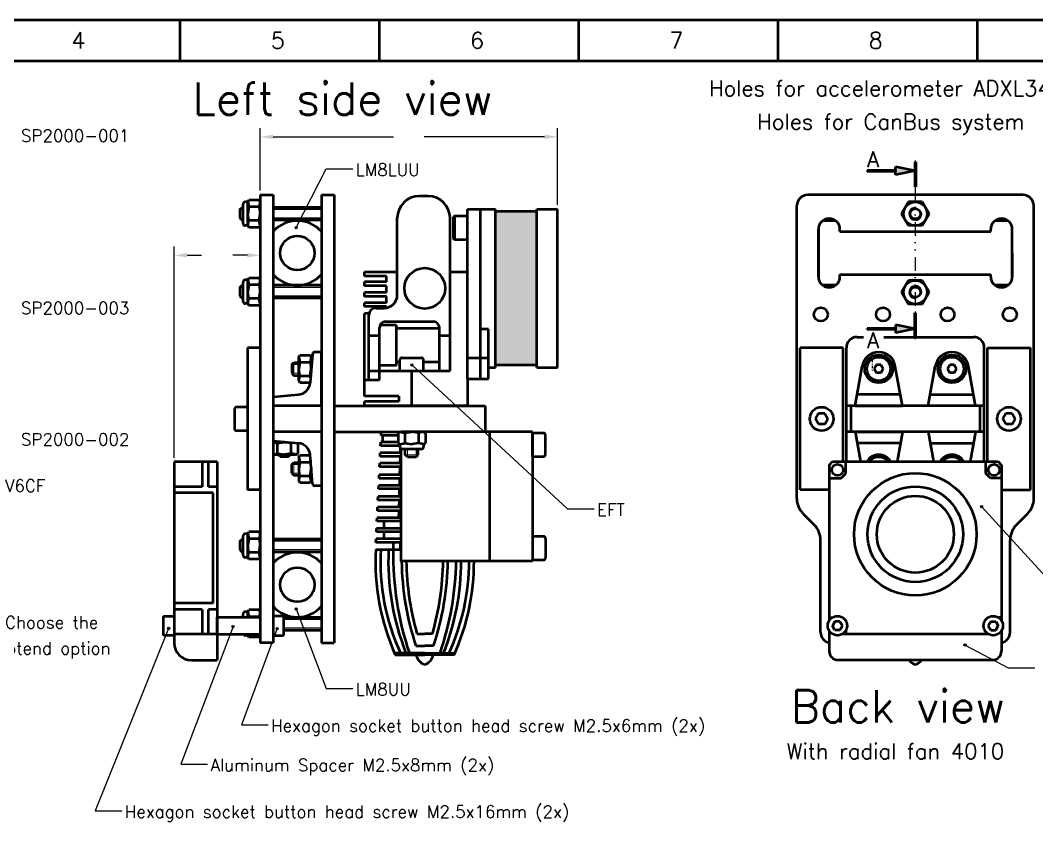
# Model space of a CAD drawing. Extents: x 22021 to 22715, y -7306 to -6812.
# Drawn here: x 22168.7 to 22404.6, y -7000.9 to -6811.9 of the extents above; entities that cross this region are included whole.
import ezdxf

# ---------------------------------------------------------------- set-up
doc = ezdxf.new("R2010")
doc.units = 0
doc.header["$PDMODE"] = 34
for name, pattern in [('DASHED', [19.05, 12.7, -6.35]), ('DIVIDE', [31.75, 12.7, -6.35, 0, -6.35, 0, -6.35]), ('DIVIDETINY', [4.7625, 1.905, -0.9525, 0, -0.9525, 0, -0.9525])]:
    doc.linetypes.add(name, pattern=pattern)
doc.layers.get('0').update_dxf_attribs({"lineweight": 0})
for name, color, linetype, lineweight in [('Cooler', 7, 'Continuous', 50), ('Extrusora', 4, 'Continuous', 50), ('Fixação e Transmissão', 5, 'Continuous', 50), ('Guias', 30, 'Continuous', 50), ('Hotend', 4, 'Continuous', 50), ('Linha tracejada', 254, 'DASHED', 15), ('Perfis e Cantoneiras', 2, 'Continuous', 50), ('Peças Usinadas', 120, 'Continuous', 50)]:
    doc.layers.add(name, color=color, linetype=linetype, lineweight=lineweight)
for name, color, linetype in [('Corte', 130, 'DIVIDE'), ('Cotas', 90, 'Continuous'), ('Detalhe', 132, 'DIVIDETINY'), ('Hachura', 9, 'Continuous')]:
    doc.layers.add(name, color=color, linetype=linetype)
doc.styles.get("Standard").update_dxf_attribs({"font": 'romans.shx'})
doc.dimstyles.get("Standard").update_dxf_attribs({"dimtxt": 3, "dimasz": 3, "dimexe": 2, "dimexo": 1, "dimgap": 1, "dimtad": 0, "dimtoh": 1, "dimcen": 0.09, "dimadec": 0, "dimazin": 0, "dimtfac": 1, "dimtdec": 4, "dimtofl": 0, "dimtmove": 0, "dimatfit": 3, "dimfxl": 1, "dimtolj": 1, "dimtzin": 0, "dimarcsym": 0})

# ---------------------------------------------------------------- blocks, each defined once
blk = doc.blocks.new('*D_t')
at = {"color": 0, "linetype": 'ByBlock', "lineweight": -2}
for p, q in [((22224.4, -6851.42), (22224.4, -6836.96)), ((22293.4, -6854.74), (22293.4, -6836.96)), ((22227.4, -6838.96), (22255.33, -6838.96)), ((22290.4, -6838.96), (22262.47, -6838.96))]:
    blk.add_line(p, q, dxfattribs=at)
for points in [[(22224.4, -6838.96), (22227.4, -6839.46), (22224.4, -6838.96), (22227.4, -6838.46)], [(22293.4, -6838.96), (22290.4, -6838.46), (22293.4, -6838.96), (22290.4, -6839.46)]]:
    blk.add_solid(points, dxfattribs=at)
at = {"layer": 'Defpoints', "color": 0, "linetype": 'ByBlock', "lineweight": 0}
for p in [(22224.4, -6838.96), (22293.4, -6838.96), (22224.4, -6852.42), (22293.4, -6855.74)]:
    blk.add_point(p, dxfattribs=at)
blk = doc.blocks.new('*D_u')
at = {"color": 0, "linetype": 'ByBlock', "lineweight": -2}
for p, q in [((22204.4, -6913.42), (22204.4, -6864.44)), ((22224.4, -6871.17), (22224.4, -6864.44)), ((22207.4, -6866.44), (22210.76, -6866.44)), ((22221.4, -6866.44), (22218.05, -6866.44))]:
    blk.add_line(p, q, dxfattribs=at)
for points in [[(22204.4, -6866.44), (22207.4, -6866.94), (22204.4, -6866.44), (22207.4, -6865.94)], [(22224.4, -6866.44), (22221.4, -6865.94), (22224.4, -6866.44), (22221.4, -6866.94)]]:
    blk.add_solid(points, dxfattribs=at)
at = {"layer": 'Defpoints', "color": 0, "linetype": 'ByBlock', "lineweight": 0}
for p in [(22204.4, -6866.44), (22224.4, -6866.44), (22224.4, -6872.17), (22204.4, -6914.42)]:
    blk.add_point(p, dxfattribs=at)

msp = doc.modelspace()

# ---------------------------------------------------------------- hatches: boundary and pattern name
at = {"layer": 'Cotas'}
h = msp.add_hatch(color=256, dxfattribs=at)
h.dxf.hatch_style = 1
h.paths.add_polyline_path([(22232.977, -6860.031, 0.2411741), (22232.869, -6859.821, 0.6113775), (22232.46, -6860.031, 1), (22232.977, -6860.031)])
h = msp.add_hatch(color=256, dxfattribs=at)
h.dxf.hatch_style = 1
h.paths.add_polyline_path([(22259.834, -6891.893, 0.2411741), (22259.727, -6891.683, 0.6113775), (22259.317, -6891.893, 1), (22259.834, -6891.893)])
h = msp.add_hatch(color=256, dxfattribs=at)
h.dxf.hatch_style = 1
h.paths.add_polyline_path([(22392.066, -6924.778, 0.2411741), (22391.958, -6924.568, 0.6113775), (22391.549, -6924.778, 1), (22392.066, -6924.778)])
h = msp.add_hatch(color=256, dxfattribs=at)
h.dxf.hatch_style = 1
h.paths.add_polyline_path([(22232.977, -6948.526, 0.2411741), (22232.869, -6948.316, 0.6113775), (22232.46, -6948.526, 1), (22232.977, -6948.526)])
h = msp.add_hatch(color=256, dxfattribs=at)
h.dxf.hatch_style = 1
h.paths.add_polyline_path([(22203.38, -6953.048, 0.2411741), (22203.273, -6952.838, 0.6113775), (22202.863, -6953.048, 1), (22203.38, -6953.048)])
h = msp.add_hatch(color=256, dxfattribs=at)
h.dxf.hatch_style = 1
h.paths.add_polyline_path([(22218.337, -6952.597, 0.2411741), (22218.23, -6952.387, 0.6113775), (22217.82, -6952.597, 1), (22218.337, -6952.597)])
h = msp.add_hatch(color=256, dxfattribs=at)
h.dxf.hatch_style = 1
h.paths.add_polyline_path([(22228.572, -6953.086, 0.2411741), (22228.464, -6952.876, 0.6113775), (22228.055, -6953.086, 1), (22228.572, -6953.086)])
h = msp.add_hatch(color=256, dxfattribs=at)
h.dxf.hatch_style = 1
h.paths.add_polyline_path([(22388.238, -6956.905, 0.2411741), (22388.13, -6956.695, 0.6113775), (22387.721, -6956.905, 1), (22388.238, -6956.905)])
at = {"layer": 'Extrusora'}
h = msp.add_hatch(color=256, dxfattribs=at)
h.dxf.hatch_style = 1
h.paths.add_polyline_path([(22288.599, -6856.275), (22288.599, -6874.11), (22279.026, -6874.11), (22279.026, -6856.275), (22288.599, -6856.275)])
h = msp.add_hatch(color=256, dxfattribs=at)
h.dxf.hatch_style = 1
h.paths.add_polyline_path([(22288.599, -6874.11), (22288.599, -6891.944), (22279.026, -6891.944), (22279.026, -6874.11), (22288.599, -6874.11)])
at = {"layer": 'Perfis e Cantoneiras'}
h = msp.add_hatch(color=130, dxfattribs=at)
h.dxf.hatch_style = 1
h.paths.add_polyline_path([(22376.326, -6850.585), (22376.438, -6850.585), (22376.551, -6850.585), (22376.551, -6844.73), (22376.326, -6844.73), (22376.326, -6846.828), (22376.438, -6846.851), (22376.326, -6846.874), (22376.326, -6850.585)])
h = msp.add_hatch(color=130, dxfattribs=at)
h.dxf.hatch_style = 1
h.paths.add_polyline_path([(22365.25, -6846.964), (22371.825, -6846.964), (22371.825, -6846.739), (22365.25, -6846.739), (22365.25, -6846.964)])
h = msp.add_hatch(color=130, dxfattribs=at)
h.dxf.hatch_style = 1
h.paths.add_polyline_path([(22371.825, -6847.802), (22376.438, -6846.851), (22371.825, -6845.9), (22371.825, -6846.851), (22371.825, -6847.802)])
h = msp.add_hatch(color=130, dxfattribs=at)
h.dxf.hatch_style = 1
h.paths.add_polyline_path([(22376.326, -6879.795), (22376.438, -6879.795), (22376.551, -6879.795), (22376.551, -6885.65), (22376.326, -6885.65), (22376.326, -6883.552), (22376.438, -6883.529), (22376.326, -6883.506), (22376.326, -6879.795)])
h = msp.add_hatch(color=130, dxfattribs=at)
h.dxf.hatch_style = 1
h.paths.add_polyline_path([(22365.25, -6883.416), (22371.825, -6883.416), (22371.825, -6883.641), (22365.25, -6883.641), (22365.25, -6883.416)])
h = msp.add_hatch(color=130, dxfattribs=at)
h.dxf.hatch_style = 1
h.paths.add_polyline_path([(22371.825, -6882.578), (22376.438, -6883.529), (22371.825, -6884.48), (22371.825, -6883.529), (22371.825, -6882.578)])

# ---------------------------------------------------------------- linework, layer by layer
at = {"layer": 'Cooler'}
for p, q in [((22277.57, -6907.417), (22257.07, -6907.417)), ((22257.07, -6907.473), (22257.07, -6907.417)), ((22277.57, -6907.417), (22277.57, -6937.417)), ((22287.57, -6907.417), (22277.57, -6907.417)), ((22287.57, -6907.417), (22287.57, -6937.417)), ((22257.07, -6937.417), (22257.07, -6911.359)), ((22214.403, -6914.418), (22204.403, -6914.418)), ((22204.403, -6914.418), (22204.403, -6956.418)), ((22210.907, -6914.418), (22210.907, -6920.213)), ((22212.35, -6920.213), (22212.35, -6914.418)), ((22214.403, -6914.418), (22214.403, -6960.418)), ((22356.438, -6915.143), (22357.238, -6914.343)), ((22356.438, -6915.143), (22356.438, -6951.254)), ((22357.238, -6914.343), (22395.638, -6914.343)), ((22360.288, -6917.093), (22360.288, -6914.343)), ((22392.78, -6917.093), (22392.78, -6914.343)), ((22395.638, -6914.343), (22396.438, -6915.143)), ((22396.438, -6915.143), (22396.438, -6951.254)), ((22356.438, -6918.193), (22359.188, -6918.193)), ((22359.188, -6918.193), (22360.288, -6917.093)), ((22393.88, -6918.193), (22392.78, -6917.093)), ((22396.63, -6918.193), (22393.88, -6918.193)), ((22210.907, -6920.213), (22204.403, -6920.213)), ((22214.387, -6920.213), (22212.35, -6920.213)), ((22213.499, -6921.61), (22204.403, -6921.61)), ((22213.499, -6947.226), (22213.499, -6921.61)), ((22277.57, -6937.417), (22257.07, -6937.417)), ((22287.57, -6937.417), (22277.57, -6937.417)), ((22213.499, -6947.226), (22204.403, -6947.226)), ((22210.907, -6948.624), (22204.403, -6948.624)), ((22210.907, -6948.624), (22210.907, -6954.418)), ((22214.387, -6948.624), (22212.35, -6948.624)), ((22212.35, -6954.418), (22212.35, -6948.624)), ((22356.438, -6950.493), (22357.198, -6950.493)), ((22396.438, -6950.493), (22395.678, -6950.493)), ((22356.438, -6953.583), (22356.438, -6958.343)), ((22360.288, -6953.583), (22360.288, -6954.343)), ((22392.78, -6953.854), (22392.78, -6954.343)), ((22396.438, -6953.583), (22396.438, -6958.343)), ((22214.403, -6954.418), (22204.403, -6954.418)), ((22359.528, -6954.343), (22393.348, -6954.343)), ((22208.403, -6960.418), (22214.403, -6960.418)), ((22358.438, -6960.343), (22394.438, -6960.343))]:
    msp.add_line(p, q, dxfattribs=at)
for centre, radius in [((22358.363, -6916.268), 1.325), ((22394.705, -6916.268), 1.325), ((22376.438, -6931.198), 14.217), ((22376.438, -6931.198), 11.087), ((22376.438, -6931.198), 8.925)]:
    msp.add_circle(centre, radius, dxfattribs=at)
for centre, radius, start, end in [((22208.403, -6956.418), 4, 180, 270), ((22358.438, -6958.343), 2, 180, 270), ((22394.438, -6958.343), 2, 270, 360)]:
    msp.add_arc(centre, radius, start, end, dxfattribs=at)
at = {"layer": 'Corte', "ltscale": 0.25}
msp.add_line((22376.438, -6850.592), (22376.438, -6879.795), dxfattribs=at)
at = {"layer": 'Cotas'}
for p, q in [((22232.718, -6860.031), (22239.714, -6846.397)), ((22239.714, -6846.397), (22245.89, -6846.397)), ((22259.575, -6891.893), (22295.694, -6925.314)), ((22295.694, -6925.314), (22301.87, -6925.314)), ((22391.807, -6924.778), (22410.918, -6945.675)), ((22232.718, -6948.526), (22239.714, -6966.991)), ((22203.121, -6953.048), (22186.099, -6995.4)), ((22218.079, -6952.597), (22205.992, -6984.586)), ((22228.313, -6953.086), (22220.057, -6975.444)), ((22387.979, -6956.905), (22398.023, -6962.224)), ((22398.023, -6962.224), (22404.198, -6962.224)), ((22239.714, -6966.991), (22245.89, -6966.991)), ((22220.057, -6975.444), (22226.232, -6975.444)), ((22205.992, -6984.586), (22212.167, -6984.586)), ((22186.099, -6995.4), (22192.274, -6995.4))]:
    msp.add_line(p, q, dxfattribs=at)
for centre in [(22232.718, -6860.031), (22259.575, -6891.893), (22391.807, -6924.778), (22232.718, -6948.526), (22203.121, -6953.048), (22218.079, -6952.597), (22228.313, -6953.086), (22387.979, -6956.905)]:
    msp.add_circle(centre, 0.259, dxfattribs=at)
at = {"layer": 'Detalhe', "color": 1, "ltscale": 0.25, "flags": 128}
msp.add_lwpolyline([(22366.438, -6889.288), (22366.438, -6893.167)], dxfattribs=at)
at = {"layer": 'Extrusora'}
for p, q in [((22263.371, -6852.7), (22261.274, -6852.7)), ((22269.466, -6857.344), (22269.184, -6857.625)), ((22269.466, -6857.344), (22269.466, -6862.816)), ((22272.488, -6857.344), (22269.466, -6857.344)), ((22272.488, -6895.122), (22272.488, -6855.738)), ((22272.488, -6855.738), (22279.026, -6855.738)), ((22275.475, -6895.122), (22275.475, -6855.738)), ((22279.026, -6892.481), (22279.026, -6855.738)), ((22288.599, -6856.275), (22279.026, -6856.275)), ((22288.599, -6856.275), (22279.026, -6856.275)), ((22288.599, -6855.738), (22293.403, -6855.738)), ((22288.599, -6892.481), (22288.599, -6855.738)), ((22293.403, -6892.481), (22293.403, -6855.738)), ((22256.202, -6875.637), (22256.202, -6857.773)), ((22268.444, -6893.234), (22268.444, -6857.773)), ((22269.184, -6857.625), (22269.184, -6862.534)), ((22269.184, -6862.534), (22269.466, -6862.816)), ((22269.466, -6862.816), (22272.455, -6862.816)), ((22248.584, -6871.253), (22248.584, -6870.287)), ((22256.202, -6870.336), (22248.584, -6870.336)), ((22253.656, -6871.253), (22248.584, -6871.253)), ((22253.656, -6872.605), (22253.656, -6871.253)), ((22272.488, -6870.336), (22268.444, -6870.336)), ((22253.656, -6872.605), (22248.584, -6872.605)), ((22248.584, -6873.5), (22248.584, -6872.605)), ((22253.656, -6873.5), (22248.584, -6873.5)), ((22253.656, -6875.089), (22253.656, -6873.5)), ((22253.656, -6875.089), (22248.584, -6875.089)), ((22248.584, -6875.984), (22248.584, -6875.089)), ((22253.656, -6875.984), (22248.584, -6875.984)), ((22253.656, -6877.512), (22253.656, -6875.984)), ((22253.656, -6877.512), (22248.584, -6877.512)), ((22248.584, -6878.369), (22248.584, -6877.512)), ((22253.656, -6878.369), (22248.584, -6878.369)), ((22251.289, -6878.68), (22253.159, -6878.68)), ((22253.656, -6878.639), (22253.656, -6878.369)), ((22249.652, -6879.945), (22248.584, -6879.945)), ((22248.584, -6895.44), (22248.584, -6879.945)), ((22249.598, -6895.44), (22249.598, -6880.371)), ((22252.078, -6895.44), (22252.078, -6883.214)), ((22256.046, -6882.682), (22252.185, -6882.682)), ((22253.453, -6881.838), (22264.589, -6881.838)), ((22256.046, -6892.052), (22256.046, -6882.682)), ((22265.964, -6883.463), (22256.046, -6883.463)), ((22265.964, -6893.234), (22265.964, -6883.214)), ((22252.078, -6885.113), (22249.598, -6885.113)), ((22268.444, -6885.113), (22265.964, -6885.113)), ((22277.402, -6883.599), (22275.475, -6883.599)), ((22277.402, -6895.122), (22277.402, -6883.599)), ((22277.402, -6890.357), (22272.488, -6890.357)), ((22256.046, -6892.052), (22252.078, -6892.052)), ((22256.803, -6891.271), (22256.046, -6891.271)), ((22265.964, -6891.271), (22262.303, -6891.271)), ((22277.402, -6892.481), (22279.026, -6892.481)), ((22288.599, -6891.944), (22279.026, -6891.944)), ((22288.599, -6892.481), (22293.403, -6892.481)), ((22249.598, -6893.234), (22268.444, -6893.234)), ((22259.553, -6901.417), (22259.553, -6893.234)), ((22272.488, -6895.122), (22277.402, -6895.122)), ((22272.488, -6895.122), (22272.488, -6901.417)), ((22248.584, -6899.109), (22248.584, -6895.44)), ((22252.078, -6895.44), (22248.584, -6895.44)), ((22256.564, -6899.109), (22248.584, -6899.109)), ((22256.564, -6899.109), (22256.564, -6900.395)), ((22248.584, -6901.417), (22248.584, -6900.395)), ((22256.564, -6900.395), (22248.584, -6900.395)), ((22272.488, -6901.417), (22248.584, -6901.417))]:
    msp.add_line(p, q, dxfattribs=at)
msp.add_circle((22262.57, -6874.11), 4.725, dxfattribs=at)
for centre, radius, start, end in [((22261.274, -6857.773), 5.072, 90, 180), ((22263.371, -6857.773), 5.072, 360, 90), ((22253.159, -6875.637), 3.043, 270, 360), ((22251.289, -6880.371), 1.691, 90, 180), ((22253.453, -6883.214), 1.375, 90, 180), ((22264.589, -6883.214), 1.375, 360, 90)]:
    msp.add_arc(centre, radius, start, end, dxfattribs=at)
at = {"layer": 'Fixação e Transmissão'}
for p, q in [((22220.403, -6859.067), (22220.403, -6854.567)), ((22221.503, -6854.067), (22220.903, -6854.067)), ((22221.503, -6854.067), (22221.749, -6853.641)), ((22221.503, -6859.567), (22221.503, -6854.067)), ((22221.503, -6854.067), (22221.749, -6855.229)), ((22224.158, -6853.641), (22221.749, -6853.641)), ((22224.403, -6854.067), (22224.158, -6853.641)), ((22224.403, -6854.067), (22224.158, -6855.229)), ((22224.403, -6859.567), (22224.403, -6854.067)), ((22374.849, -6854.064), (22373.259, -6856.817)), ((22378.028, -6854.064), (22379.617, -6856.817)), ((22219.684, -6855.817), (22220.184, -6855.317)), ((22219.684, -6855.817), (22219.684, -6857.817)), ((22220.184, -6855.317), (22220.403, -6855.317)), ((22221.749, -6855.229), (22221.503, -6856.817)), ((22221.749, -6858.404), (22221.503, -6856.817)), ((22224.158, -6855.229), (22221.749, -6855.229)), ((22224.158, -6855.229), (22224.403, -6856.817)), ((22224.158, -6858.404), (22224.403, -6856.817)), ((22238.584, -6855.317), (22227.403, -6855.317)), ((22374.849, -6859.57), (22373.259, -6856.817)), ((22378.028, -6859.57), (22379.617, -6856.817)), ((22219.684, -6857.817), (22220.184, -6858.317)), ((22220.184, -6858.317), (22220.403, -6858.317)), ((22221.503, -6859.567), (22220.903, -6859.567)), ((22221.503, -6859.567), (22221.749, -6858.404)), ((22221.503, -6859.567), (22221.749, -6859.992)), ((22224.158, -6858.404), (22221.749, -6858.404)), ((22224.403, -6859.567), (22224.158, -6858.404)), ((22224.403, -6859.567), (22224.158, -6859.992)), ((22238.584, -6858.317), (22227.403, -6858.317)), ((22374.849, -6859.57), (22374.849, -6859.57)), ((22224.158, -6859.992), (22221.749, -6859.992)), ((22219.684, -6873.917), (22220.184, -6873.417)), ((22219.684, -6873.917), (22219.684, -6875.917)), ((22220.184, -6873.417), (22220.403, -6873.417)), ((22220.403, -6877.167), (22220.403, -6872.667)), ((22221.503, -6872.167), (22220.903, -6872.167)), ((22221.503, -6872.167), (22221.749, -6871.741)), ((22221.503, -6877.667), (22221.503, -6872.167)), ((22221.503, -6872.167), (22221.749, -6873.329)), ((22221.749, -6873.329), (22221.503, -6874.917)), ((22224.158, -6871.741), (22221.749, -6871.741)), ((22224.158, -6873.329), (22221.749, -6873.329)), ((22224.403, -6872.167), (22224.158, -6871.741)), ((22224.403, -6872.167), (22224.158, -6873.329)), ((22224.158, -6873.329), (22224.403, -6874.917)), ((22224.403, -6877.667), (22224.403, -6872.167)), ((22238.584, -6873.417), (22227.403, -6873.417)), ((22374.849, -6872.264), (22373.259, -6875.017)), ((22374.849, -6872.264), (22374.849, -6872.264)), ((22378.028, -6872.264), (22379.617, -6875.017)), ((22219.684, -6875.917), (22220.184, -6876.417)), ((22221.749, -6876.504), (22221.503, -6874.917)), ((22224.158, -6876.504), (22224.403, -6874.917)), ((22374.849, -6877.77), (22373.259, -6875.017)), ((22378.028, -6877.77), (22379.617, -6875.017)), ((22220.184, -6876.417), (22220.403, -6876.417)), ((22221.503, -6877.667), (22220.903, -6877.667)), ((22221.503, -6877.667), (22221.749, -6876.504)), ((22221.503, -6877.667), (22221.749, -6878.092)), ((22224.158, -6876.504), (22221.749, -6876.504)), ((22224.158, -6878.092), (22221.749, -6878.092)), ((22224.403, -6877.667), (22224.158, -6876.504)), ((22224.403, -6877.667), (22224.158, -6878.092)), ((22238.584, -6876.417), (22227.403, -6876.417)), ((22233.328, -6890.067), (22233.574, -6889.641)), ((22233.328, -6895.567), (22233.328, -6890.067)), ((22233.328, -6890.067), (22233.574, -6891.229)), ((22233.574, -6889.641), (22235.982, -6889.641)), ((22236.228, -6890.067), (22235.982, -6889.641)), ((22236.228, -6890.067), (22235.982, -6891.229)), ((22236.228, -6892.981), (22236.228, -6890.067)), ((22236.228, -6890.067), (22236.483, -6890.067)), ((22257.303, -6890.234), (22261.803, -6890.234)), ((22231.684, -6891.817), (22232.184, -6891.317)), ((22231.684, -6891.817), (22231.684, -6893.817)), ((22232.184, -6891.317), (22233.328, -6891.317)), ((22233.574, -6891.229), (22233.328, -6892.817)), ((22233.574, -6894.404), (22233.328, -6892.817)), ((22233.574, -6891.229), (22235.982, -6891.229)), ((22235.982, -6891.229), (22236.228, -6892.817)), ((22235.982, -6894.404), (22236.228, -6892.817)), ((22367.409, -6891.901), (22366.88, -6892.817)), ((22367.409, -6893.733), (22366.88, -6892.817)), ((22368.467, -6891.901), (22368.996, -6892.817)), ((22368.467, -6893.733), (22368.996, -6892.817)), ((22384.409, -6891.901), (22383.88, -6892.817)), ((22384.409, -6893.733), (22383.88, -6892.817)), ((22385.467, -6891.901), (22385.996, -6892.817)), ((22385.467, -6893.733), (22385.996, -6892.817)), ((22231.684, -6893.817), (22232.184, -6894.317)), ((22232.184, -6894.317), (22233.328, -6894.317)), ((22233.328, -6895.567), (22233.574, -6894.404)), ((22233.574, -6894.404), (22235.982, -6894.404)), ((22236.068, -6894.81), (22235.982, -6894.404)), ((22256.803, -6893.234), (22262.303, -6893.234)), ((22370.691, -6894.406), (22370.691, -6894.406)), ((22382.185, -6894.406), (22382.185, -6894.406)), ((22233.328, -6895.567), (22233.574, -6895.992)), ((22233.574, -6895.992), (22235.982, -6895.992)), ((22218.403, -6902.167), (22218.403, -6906.667)), ((22221.403, -6901.667), (22221.403, -6907.167)), ((22353.966, -6903.167), (22353.245, -6904.417)), ((22353.966, -6905.667), (22353.245, -6904.417)), ((22355.41, -6903.167), (22356.131, -6904.417)), ((22355.41, -6905.667), (22356.131, -6904.417)), ((22397.466, -6903.167), (22396.745, -6904.417)), ((22397.466, -6905.667), (22396.745, -6904.417)), ((22398.91, -6903.167), (22399.631, -6904.417)), ((22398.91, -6905.667), (22399.631, -6904.417)), ((22256.803, -6907.417), (22256.377, -6907.662)), ((22256.377, -6907.662), (22256.377, -6910.071)), ((22256.803, -6907.417), (22257.965, -6907.662)), ((22257.965, -6907.662), (22259.553, -6907.417)), ((22257.965, -6907.662), (22257.965, -6910.071)), ((22261.141, -6907.662), (22259.553, -6907.417)), ((22262.303, -6907.417), (22261.141, -6907.662)), ((22261.141, -6907.662), (22261.141, -6910.071)), ((22262.303, -6907.417), (22262.728, -6907.662)), ((22262.728, -6907.662), (22262.728, -6910.071)), ((22287.57, -6913.167), (22287.57, -6907.667)), ((22290.57, -6912.667), (22290.57, -6908.167)), ((22227.403, -6909.817), (22230.656, -6909.817)), ((22227.403, -6909.853), (22228.396, -6910.062)), ((22228.396, -6910.062), (22229.984, -6909.817)), ((22228.396, -6912.471), (22228.396, -6910.062)), ((22231.571, -6910.062), (22229.984, -6909.817)), ((22232.125, -6909.945), (22231.571, -6910.062)), ((22231.571, -6912.471), (22231.571, -6910.062)), ((22233.105, -6910.031), (22233.159, -6910.062)), ((22233.159, -6912.471), (22233.159, -6910.062)), ((22256.803, -6910.317), (22256.377, -6910.071)), ((22256.803, -6910.317), (22257.965, -6910.071)), ((22256.803, -6910.317), (22256.803, -6910.917)), ((22261.803, -6911.417), (22257.303, -6911.417)), ((22257.965, -6910.071), (22259.553, -6910.317)), ((22258.053, -6912.734), (22258.053, -6911.417)), ((22261.141, -6910.071), (22259.553, -6910.317)), ((22261.053, -6912.734), (22261.053, -6911.417)), ((22262.303, -6910.317), (22261.141, -6910.071)), ((22262.303, -6910.317), (22262.728, -6910.071)), ((22262.303, -6910.317), (22262.303, -6910.917)), ((22227.403, -6912.681), (22228.396, -6912.471)), ((22227.403, -6912.717), (22232.734, -6912.717)), ((22228.396, -6912.471), (22229.984, -6912.717)), ((22228.984, -6913.117), (22228.584, -6912.717)), ((22228.984, -6913.117), (22230.984, -6913.117)), ((22231.571, -6912.471), (22229.984, -6912.717)), ((22230.984, -6913.117), (22231.384, -6912.717)), ((22232.734, -6912.717), (22231.571, -6912.471)), ((22232.734, -6912.717), (22233.159, -6912.471)), ((22233.328, -6913.267), (22233.574, -6912.841)), ((22233.328, -6913.267), (22233.328, -6918.767)), ((22233.328, -6913.267), (22233.574, -6914.429)), ((22233.574, -6912.841), (22235.982, -6912.841)), ((22236.068, -6914.024), (22235.982, -6914.429)), ((22258.553, -6913.234), (22258.053, -6912.734)), ((22258.553, -6913.234), (22260.553, -6913.234)), ((22260.553, -6913.234), (22261.053, -6912.734)), ((22231.684, -6915.017), (22232.184, -6914.517)), ((22231.684, -6917.017), (22231.684, -6915.017)), ((22232.184, -6914.517), (22233.328, -6914.517)), ((22233.574, -6914.429), (22233.328, -6916.017)), ((22233.574, -6917.604), (22233.328, -6916.017)), ((22233.574, -6914.429), (22235.982, -6914.429)), ((22235.982, -6914.429), (22236.228, -6916.017)), ((22235.982, -6917.604), (22236.228, -6916.017)), ((22236.228, -6915.853), (22236.228, -6918.767)), ((22370.691, -6914.427), (22370.691, -6914.427)), ((22382.185, -6914.427), (22382.185, -6914.427)), ((22231.684, -6917.017), (22232.184, -6917.517)), ((22232.184, -6917.517), (22233.328, -6917.517)), ((22233.328, -6918.767), (22233.574, -6917.604)), ((22233.328, -6918.767), (22233.574, -6919.192)), ((22233.574, -6917.604), (22235.982, -6917.604)), ((22236.228, -6918.767), (22235.982, -6917.604)), ((22236.228, -6918.767), (22235.982, -6919.192)), ((22236.228, -6918.767), (22236.483, -6918.767)), ((22233.574, -6919.192), (22235.982, -6919.192)), ((22221.503, -6931.067), (22221.749, -6930.641)), ((22224.158, -6930.641), (22221.749, -6930.641)), ((22224.403, -6931.067), (22224.158, -6930.641)), ((22219.684, -6932.817), (22220.184, -6932.317)), ((22219.684, -6932.817), (22219.684, -6934.817)), ((22220.184, -6932.317), (22220.403, -6932.317)), ((22220.403, -6936.067), (22220.403, -6931.567)), ((22221.503, -6931.067), (22220.903, -6931.067)), ((22221.503, -6936.567), (22221.503, -6931.067)), ((22221.503, -6931.067), (22221.749, -6932.229)), ((22221.749, -6932.229), (22221.503, -6933.817)), ((22224.158, -6932.229), (22221.749, -6932.229)), ((22224.403, -6931.067), (22224.158, -6932.229)), ((22224.158, -6932.229), (22224.403, -6933.817)), ((22224.403, -6936.567), (22224.403, -6931.067)), ((22238.584, -6932.317), (22227.403, -6932.317)), ((22287.57, -6931.667), (22287.57, -6937.167)), ((22290.57, -6932.167), (22290.57, -6936.667)), ((22219.684, -6934.817), (22220.184, -6935.317)), ((22220.184, -6935.317), (22220.403, -6935.317)), ((22221.749, -6935.404), (22221.503, -6933.817)), ((22224.158, -6935.404), (22224.403, -6933.817)), ((22238.584, -6935.317), (22227.403, -6935.317)), ((22221.503, -6936.567), (22220.903, -6936.567)), ((22221.503, -6936.567), (22221.749, -6935.404)), ((22221.503, -6936.567), (22221.749, -6936.992)), ((22224.158, -6935.404), (22221.749, -6935.404)), ((22224.158, -6936.992), (22221.749, -6936.992)), ((22224.403, -6936.567), (22224.158, -6935.404)), ((22224.403, -6936.567), (22224.158, -6936.992)), ((22221.503, -6949.167), (22220.903, -6949.167)), ((22221.503, -6949.167), (22221.749, -6948.741)), ((22221.503, -6949.167), (22221.749, -6950.329)), ((22221.503, -6950.418), (22221.503, -6949.167)), ((22224.158, -6948.741), (22221.749, -6948.741)), ((22224.403, -6949.167), (22224.158, -6948.741)), ((22224.403, -6949.167), (22224.158, -6950.329)), ((22224.403, -6950.418), (22224.403, -6949.167)), ((22214.403, -6950.418), (22224.403, -6950.418)), ((22214.403, -6954.418), (22214.403, -6950.418)), ((22220.182, -6950.418), (22220.184, -6950.417)), ((22220.184, -6950.417), (22220.403, -6950.417)), ((22220.403, -6950.418), (22220.403, -6949.667)), ((22221.749, -6950.329), (22221.735, -6950.418)), ((22224.158, -6950.329), (22221.749, -6950.329)), ((22224.158, -6950.329), (22224.171, -6950.418)), ((22224.403, -6950.418), (22224.403, -6950.418)), ((22229.903, -6950.417), (22238.584, -6950.417)), ((22357.786, -6951.419), (22357.209, -6952.418)), ((22358.94, -6951.419), (22359.517, -6952.418)), ((22393.936, -6951.419), (22393.359, -6952.418)), ((22395.09, -6951.419), (22395.667, -6952.418)), ((22229.903, -6953.417), (22238.584, -6953.417)), ((22357.786, -6953.418), (22357.209, -6952.418)), ((22358.94, -6953.418), (22359.517, -6952.418)), ((22393.936, -6953.418), (22393.359, -6952.418)), ((22395.09, -6953.418), (22395.667, -6952.418)), ((22214.403, -6954.418), (22224.403, -6954.418)), ((22221.503, -6954.667), (22220.903, -6954.667)), ((22221.503, -6954.667), (22221.503, -6954.418)), ((22221.503, -6954.667), (22221.556, -6954.418)), ((22221.503, -6954.667), (22221.749, -6955.092)), ((22224.158, -6955.092), (22221.749, -6955.092)), ((22224.403, -6954.667), (22224.158, -6955.092)), ((22224.403, -6954.667), (22224.351, -6954.418)), ((22224.403, -6954.667), (22224.403, -6954.418))]:
    msp.add_line(p, q, dxfattribs=at)
at = {"layer": 'Fixação e Transmissão', "ltscale": 0.1}
for p, q in [((22378.028, -6854.064), (22374.849, -6854.064)), ((22378.028, -6859.57), (22374.849, -6859.57)), ((22378.028, -6872.264), (22374.849, -6872.264)), ((22378.028, -6877.77), (22374.849, -6877.77)), ((22256.803, -6893.234), (22256.803, -6890.734)), ((22262.303, -6893.234), (22262.303, -6890.734)), ((22368.467, -6891.901), (22367.409, -6891.901)), ((22385.467, -6891.901), (22384.409, -6891.901)), ((22368.467, -6893.733), (22367.409, -6893.733)), ((22385.467, -6893.733), (22384.409, -6893.733)), ((22221.403, -6901.667), (22218.903, -6901.667)), ((22355.41, -6903.167), (22353.966, -6903.167)), ((22398.91, -6903.167), (22397.466, -6903.167)), ((22355.41, -6905.667), (22353.966, -6905.667)), ((22398.91, -6905.667), (22397.466, -6905.667)), ((22221.403, -6907.167), (22218.903, -6907.167)), ((22287.57, -6907.667), (22290.07, -6907.667)), ((22287.57, -6913.167), (22290.07, -6913.167)), ((22287.57, -6931.667), (22290.07, -6931.667)), ((22287.57, -6937.167), (22290.07, -6937.167)), ((22358.94, -6951.419), (22357.786, -6951.419)), ((22393.936, -6951.419), (22395.09, -6951.419)), ((22358.94, -6953.418), (22357.786, -6953.418)), ((22393.936, -6953.418), (22395.09, -6953.418))]:
    msp.add_line(p, q, dxfattribs=at)
at = {"layer": 'Fixação e Transmissão', "flags": 128}
for points in [[(22204.403, -6954.668), (22202.153, -6954.668, -0.4142136), (22201.903, -6954.418), (22201.903, -6950.418, -0.4142136), (22202.153, -6950.168), (22204.403, -6950.168)], [(22227.403, -6954.668), (22229.653, -6954.668, 0.4142136), (22229.903, -6954.418), (22229.903, -6950.418, 0.4142136), (22229.653, -6950.168), (22227.403, -6950.168)]]:
    msp.add_lwpolyline(points, format="xyb", close=True, dxfattribs=at)
at = {"layer": 'Fixação e Transmissão'}
for centre, radius in [((22376.438, -6856.817), 2.753), ((22376.438, -6856.817), 1.201), ((22376.438, -6875.017), 2.753), ((22376.438, -6875.017), 1.201), ((22367.938, -6892.817), 2.75), ((22384.938, -6892.817), 2.75), ((22354.688, -6904.417), 2.75), ((22398.188, -6904.417), 2.75), ((22358.363, -6952.418), 2.25), ((22394.513, -6952.418), 2.25)]:
    msp.add_circle(centre, radius, dxfattribs=at)
for centre, radius, start, end in [((22220.903, -6854.567), 0.5, 90, 180), ((22220.903, -6859.067), 0.5, 180, 270), ((22220.903, -6872.667), 0.5, 90, 180), ((22220.903, -6877.167), 0.5, 180, 270), ((22257.303, -6890.734), 0.5, 90, 180), ((22261.803, -6890.734), 0.5, 360, 90), ((22218.903, -6902.167), 0.5, 90, 180), ((22218.903, -6906.667), 0.5, 180, 270), ((22290.07, -6908.167), 0.5, 0, 90), ((22257.303, -6910.917), 0.5, 180, 270), ((22261.803, -6910.917), 0.5, 270, 360), ((22290.07, -6912.667), 0.5, 270, 360), ((22367.938, -6916.017), 2.75, 37.48177, 142.51823), ((22384.938, -6916.017), 2.75, 37.48177, 142.51823), ((22220.903, -6931.567), 0.5, 90, 180), ((22290.07, -6932.167), 0.5, 360, 90), ((22220.903, -6936.067), 0.5, 180, 270), ((22290.07, -6936.667), 0.5, 270, 360), ((22220.903, -6949.667), 0.5, 90, 180), ((22220.903, -6954.167), 0.5, 210.21372, 270)]:
    msp.add_arc(centre, radius, start, end, dxfattribs=at)
at = {"layer": 'Guias'}
for p, q in [((22357.938, -6858.417), (22354.938, -6858.417)), ((22397.938, -6858.417), (22394.938, -6858.417)), ((22353.938, -6860.417), (22353.938, -6865.917)), ((22398.938, -6871.417), (22398.938, -6860.417)), ((22353.938, -6871.417), (22353.938, -6865.917)), ((22357.938, -6873.417), (22354.938, -6873.417)), ((22397.938, -6873.417), (22394.938, -6873.417))]:
    msp.add_line(p, q, dxfattribs=at)
for centre in [(22232.993, -6865.917), (22232.993, -6942.917)]:
    msp.add_circle(centre, 4, dxfattribs=at)
for centre, start, end in [((22232.993, -6865.917), 41.81031, 138.18969), ((22232.993, -6865.917), 221.81031, 318.18969), ((22232.993, -6942.917), 41.81031, 138.18969), ((22232.993, -6942.917), 221.81031, 318.18969)]:
    msp.add_arc(centre, 7.5, start, end, dxfattribs=at)
at = {"layer": 'Hachura'}
for p, q in [((22238.584, -6855.817), (22227.403, -6855.817)), ((22238.584, -6857.817), (22227.403, -6857.817)), ((22238.584, -6873.917), (22227.403, -6873.917)), ((22238.584, -6875.917), (22227.403, -6875.917)), ((22238.584, -6932.817), (22227.403, -6932.817)), ((22238.584, -6934.817), (22227.403, -6934.817)), ((22229.903, -6950.917), (22238.584, -6950.917)), ((22229.903, -6952.917), (22238.584, -6952.917))]:
    msp.add_line(p, q, dxfattribs=at)
for centre, start, end in [((22376.438, -6856.817), 81.34997, 18.09247), ((22376.438, -6875.017), 341.90753, 278.65003)]:
    msp.add_arc(centre, 1.501, start, end, dxfattribs=at)
at = {"layer": 'Hotend'}
for p, q in [((22252.445, -6908.239), (22252.485, -6907.417)), ((22256.377, -6908.239), (22252.445, -6908.239)), ((22252.813, -6909.845), (22252.813, -6908.239)), ((22252.327, -6910.668), (22252.367, -6909.845)), ((22256.803, -6910.668), (22252.327, -6910.668)), ((22256.377, -6909.845), (22252.367, -6909.845)), ((22256.884, -6911.189), (22256.858, -6912.321)), ((22252.208, -6913.143), (22252.248, -6912.321)), ((22257.07, -6913.143), (22252.208, -6913.143)), ((22257.07, -6912.321), (22252.248, -6912.321)), ((22256.839, -6913.143), (22256.804, -6914.693)), ((22252.093, -6915.516), (22252.133, -6914.693)), ((22257.07, -6915.516), (22252.093, -6915.516)), ((22257.07, -6914.693), (22252.133, -6914.693)), ((22256.786, -6915.516), (22256.743, -6917.398)), ((22251.962, -6918.221), (22252.002, -6917.398)), ((22257.07, -6918.221), (22251.962, -6918.221)), ((22257.07, -6917.398), (22252.002, -6917.398)), ((22256.725, -6918.221), (22256.688, -6919.848)), ((22251.844, -6920.67), (22251.884, -6919.848)), ((22257.07, -6920.67), (22251.844, -6920.67)), ((22257.07, -6919.848), (22251.884, -6919.848)), ((22256.67, -6920.67), (22256.629, -6922.464)), ((22251.718, -6923.286), (22251.757, -6922.464)), ((22257.07, -6923.286), (22251.718, -6923.286)), ((22257.07, -6922.464), (22251.757, -6922.464)), ((22256.61, -6923.286), (22256.574, -6924.904)), ((22251.6, -6925.727), (22251.639, -6924.904)), ((22257.07, -6925.727), (22251.6, -6925.727)), ((22257.07, -6924.904), (22251.639, -6924.904)), ((22256.555, -6925.727), (22256.518, -6927.366)), ((22251.481, -6928.189), (22251.52, -6927.366)), ((22257.07, -6928.189), (22251.481, -6928.189)), ((22257.07, -6927.366), (22251.52, -6927.366)), ((22253.191, -6929.824), (22253.191, -6928.189)), ((22251.362, -6930.647), (22251.402, -6929.824)), ((22257.07, -6930.647), (22251.362, -6930.647)), ((22257.07, -6929.824), (22251.402, -6929.824)), ((22253.191, -6932.267), (22253.191, -6930.647)), ((22251.244, -6933.09), (22251.284, -6932.267)), ((22257.07, -6932.267), (22251.284, -6932.267)), ((22251.198, -6934.72), (22257.07, -6934.72)), ((22257.07, -6933.09), (22251.244, -6933.09)), ((22255.265, -6933.09), (22255.265, -6934.72)), ((22256.886, -6933.09), (22256.886, -6934.72)), ((22260.756, -6954.276), (22262.57, -6954.276)), ((22264.385, -6954.276), (22262.57, -6954.276)), ((22262.57, -6958.764), (22255.538, -6958.764)), ((22256.92, -6958.764), (22257.322, -6959.167)), ((22258.2, -6958.764), (22258.602, -6959.167)), ((22259.007, -6958.764), (22259.41, -6959.167)), ((22260.532, -6957.129), (22262.57, -6957.129)), ((22264.609, -6957.129), (22262.57, -6957.129)), ((22262.57, -6958.764), (22269.603, -6958.764)), ((22266.133, -6958.764), (22265.731, -6959.167)), ((22266.941, -6958.764), (22266.538, -6959.167)), ((22268.221, -6958.764), (22267.818, -6959.167)), ((22255.715, -6959.167), (22262.57, -6959.167)), ((22269.425, -6959.167), (22262.57, -6959.167))]:
    msp.add_line(p, q, dxfattribs=at)
for centre, radius, start, end in [((22304.246, -6937.559), 53.124, 176.93703, 204.00078), ((22302.566, -6937.669), 50.285, 176.63823, 204.80428), ((22311.78, -6937.442), 57.666, 177.29403, 201.69981), ((22324.835, -6936.205), 69.586, 178.77729, 198.91671), ((22322.762, -6936.431), 65.582, 180.86137, 198.39702), ((22323.863, -6936.431), 65.582, 180.86137, 195.78968), ((22201.278, -6936.431), 65.582, 344.21032, 359.13863), ((22202.378, -6936.431), 65.582, 341.60298, 359.13863), ((22200.305, -6936.205), 69.586, 341.08329, 359.00213), ((22213.361, -6937.442), 57.666, 338.30019, 0.02555), ((22222.575, -6937.669), 50.285, 335.19572, 0.28711), ((22220.894, -6937.559), 53.124, 335.99922, 0.15301), ((22263.41, -6958.661), 2.882, 189.53156, 253.0677), ((22261.731, -6958.661), 2.882, 286.9323, 350.46844), ((22377.278, -6958.661), 2.882, 215.7117, 253.0677), ((22375.599, -6958.661), 2.882, 286.9323, 324.2883)]:
    msp.add_arc(centre, radius, start, end, dxfattribs=at)
at = {"layer": 'Linha tracejada'}
for p, q in [((22219.684, -6855.817), (22220.403, -6855.817)), ((22220.184, -6858.317), (22220.184, -6855.317)), ((22219.684, -6857.817), (22220.403, -6857.817)), ((22219.684, -6873.917), (22220.403, -6873.917)), ((22220.184, -6876.417), (22220.184, -6873.417)), ((22219.684, -6875.917), (22220.403, -6875.917)), ((22231.684, -6891.817), (22233.328, -6891.817)), ((22232.184, -6894.317), (22232.184, -6891.317)), ((22231.684, -6893.817), (22233.328, -6893.817)), ((22258.553, -6913.234), (22258.553, -6911.417)), ((22260.553, -6913.234), (22260.553, -6911.417)), ((22228.984, -6913.117), (22228.984, -6912.717)), ((22230.984, -6913.117), (22230.984, -6912.717)), ((22261.053, -6912.734), (22258.053, -6912.734)), ((22231.684, -6915.017), (22233.328, -6915.017)), ((22232.184, -6914.517), (22232.184, -6917.517)), ((22231.684, -6917.017), (22233.328, -6917.017)), ((22219.684, -6932.817), (22220.403, -6932.817)), ((22220.184, -6935.317), (22220.184, -6932.317)), ((22219.684, -6934.817), (22220.403, -6934.817)), ((22220.184, -6950.418), (22220.184, -6950.417))]:
    msp.add_line(p, q, dxfattribs=at)
at = {"layer": 'Perfis e Cantoneiras', "color": 130}
for p, q in [((22376.326, -6844.73), (22376.326, -6850.585)), ((22376.551, -6844.73), (22376.326, -6844.73)), ((22376.551, -6844.73), (22376.551, -6850.585)), ((22371.825, -6846.739), (22365.25, -6846.739)), ((22365.25, -6846.739), (22365.25, -6846.964)), ((22371.825, -6846.964), (22365.25, -6846.964)), ((22371.825, -6847.802), (22371.825, -6845.9)), ((22376.438, -6846.851), (22371.825, -6845.9)), ((22371.825, -6846.739), (22371.825, -6846.964)), ((22376.438, -6846.851), (22371.825, -6847.802)), ((22376.326, -6885.65), (22376.326, -6879.795)), ((22376.551, -6879.795), (22376.326, -6879.795)), ((22376.551, -6885.65), (22376.551, -6879.795)), ((22371.825, -6883.416), (22365.25, -6883.416)), ((22365.25, -6883.641), (22365.25, -6883.416)), ((22376.438, -6883.529), (22371.825, -6882.578)), ((22371.825, -6882.578), (22371.825, -6884.48)), ((22371.825, -6883.641), (22371.825, -6883.416)), ((22371.825, -6883.641), (22365.25, -6883.641)), ((22376.438, -6883.529), (22371.825, -6884.48)), ((22376.551, -6885.65), (22376.326, -6885.65))]:
    msp.add_line(p, q, dxfattribs=at)
at = {"layer": 'Perfis e Cantoneiras'}
for p, q in [((22236.544, -6889.373), (22235.958, -6896.064)), ((22238.584, -6888.917), (22237.042, -6888.917)), ((22238.584, -6901.417), (22238.584, -6888.917)), ((22362.438, -6901.417), (22364.08, -6892.244)), ((22373.438, -6901.417), (22371.796, -6892.244)), ((22379.438, -6901.417), (22381.08, -6892.244)), ((22390.438, -6901.417), (22388.796, -6892.244)), ((22227.403, -6899.301), (22233.231, -6898.791)), ((22372.968, -6898.791), (22362.908, -6898.791)), ((22379.908, -6898.791), (22389.968, -6898.791)), ((22362.438, -6901.417), (22373.438, -6901.417)), ((22390.438, -6901.417), (22379.438, -6901.417)), ((22238.584, -6907.417), (22238.584, -6919.917)), ((22362.438, -6907.417), (22363.678, -6914.343)), ((22362.438, -6907.417), (22373.438, -6907.417)), ((22373.438, -6907.417), (22372.198, -6914.343)), ((22379.438, -6907.417), (22380.678, -6914.343)), ((22390.438, -6907.417), (22379.438, -6907.417)), ((22390.438, -6907.417), (22389.198, -6914.343)), ((22227.403, -6909.532), (22233.231, -6910.042)), ((22372.968, -6910.042), (22362.908, -6910.042)), ((22379.908, -6910.042), (22389.968, -6910.042)), ((22236.544, -6919.46), (22235.958, -6912.769)), ((22238.584, -6919.917), (22237.042, -6919.917))]:
    msp.add_line(p, q, dxfattribs=at)
for centre in [(22367.938, -6892.817), (22384.938, -6892.817)]:
    msp.add_circle(centre, 3.256, dxfattribs=at)
for centre, radius, start, end in [((22237.042, -6889.417), 0.5, 90, 175), ((22367.938, -6892.817), 3.9, 8.44946, 171.55054), ((22384.938, -6892.817), 3.9, 8.44946, 171.55054), ((22232.97, -6895.803), 3, 275, 355), ((22232.97, -6913.031), 3, 5, 85), ((22367.938, -6916.017), 3.256, 30.92322, 149.07678), ((22384.938, -6916.017), 3.256, 30.92322, 149.07678), ((22237.042, -6919.417), 0.5, 185, 270)]:
    msp.add_arc(centre, radius, start, end, dxfattribs=at)
at = {"layer": 'Peças Usinadas'}
for p, q in [((22205.735, -6811.91), (22205.735, -6821.36)), ((22251.995, -6811.91), (22251.995, -6821.36)), ((22298.256, -6811.91), (22298.256, -6821.36)), ((22344.516, -6811.91), (22344.516, -6821.36)), ((22390.776, -6811.91), (22390.776, -6821.36)), ((22224.403, -6852.417), (22224.403, -6950.418)), ((22224.403, -6852.417), (22227.403, -6852.417)), ((22227.403, -6852.417), (22227.403, -6956.417)), ((22238.584, -6852.417), (22238.584, -6956.417)), ((22238.584, -6852.417), (22241.584, -6852.417)), ((22241.584, -6852.417), (22241.584, -6956.417)), ((22401.438, -6852.417), (22351.438, -6852.417)), ((22348.938, -6922.917), (22348.938, -6854.917)), ((22403.938, -6922.917), (22403.938, -6854.917)), ((22353.938, -6865.917), (22353.938, -6860.417)), ((22358.938, -6860.917), (22358.938, -6860.417)), ((22393.938, -6860.917), (22393.938, -6860.417)), ((22398.938, -6865.917), (22398.938, -6860.417)), ((22353.938, -6865.917), (22353.938, -6871.417)), ((22353.938, -6871.417), (22353.938, -6865.917)), ((22398.938, -6865.917), (22398.938, -6871.417)), ((22398.938, -6871.417), (22398.938, -6865.917)), ((22358.938, -6871.417), (22358.938, -6870.917)), ((22393.938, -6871.417), (22393.938, -6870.917)), ((22362.938, -6885.417), (22364.426, -6885.417)), ((22369.102, -6885.417), (22389.938, -6885.417)), ((22224.403, -6887.917), (22221.403, -6887.917)), ((22221.403, -6887.917), (22221.403, -6920.917)), ((22359.688, -6887.917), (22349.688, -6887.917)), ((22360.438, -6914.343), (22360.438, -6887.917)), ((22392.438, -6914.343), (22392.438, -6887.917)), ((22393.188, -6887.917), (22403.188, -6887.917)), ((22238.584, -6901.417), (22227.403, -6901.417)), ((22241.584, -6901.417), (22276.584, -6901.417)), ((22276.584, -6901.417), (22276.584, -6907.417)), ((22392.438, -6901.417), (22360.438, -6901.417)), ((22238.584, -6907.417), (22227.403, -6907.417)), ((22241.584, -6907.417), (22257.07, -6907.417)), ((22392.438, -6907.417), (22360.438, -6907.417)), ((22224.403, -6920.917), (22221.403, -6920.917)), ((22356.438, -6920.917), (22349.688, -6920.917)), ((22396.438, -6920.917), (22403.188, -6920.917)), ((22350.403, -6926.452), (22352.974, -6929.023)), ((22402.474, -6926.452), (22399.903, -6929.023)), ((22354.438, -6953.917), (22354.438, -6932.559)), ((22398.438, -6953.917), (22398.438, -6932.559)), ((22224.403, -6950.418), (22224.403, -6956.417)), ((22227.403, -6956.417), (22224.403, -6956.417)), ((22238.584, -6956.417), (22241.584, -6956.417))]:
    msp.add_line(p, q, dxfattribs=at)
at = {"layer": 'Peças Usinadas', "ltscale": 0.1}
for p, q in [((22358.938, -6860.917), (22393.938, -6860.917)), ((22358.938, -6870.917), (22393.938, -6870.917))]:
    msp.add_line(p, q, dxfattribs=at)
at = {"layer": 'Peças Usinadas', "ltscale": 0.15}
for p, q in [((22349.688, -6920.917), (22349.688, -6887.917)), ((22359.688, -6914.343), (22359.688, -6887.917)), ((22393.188, -6914.343), (22393.188, -6887.917)), ((22403.188, -6920.917), (22403.188, -6887.917))]:
    msp.add_line(p, q, dxfattribs=at)
at = {"layer": 'Peças Usinadas', "ltscale": 0.25}
for p, q in [((22361.438, -6901.417), (22361.438, -6907.417)), ((22391.438, -6901.417), (22391.438, -6907.417))]:
    msp.add_line(p, q, dxfattribs=at)
at = {"layer": 'Peças Usinadas', "flags": 128}
for points in [[(22020.694, -7306.013), (22714.599, -7306.013), (22714.599, -6811.91), (22020.694, -6811.91)], [(22030.144, -7296.563), (22705.149, -7296.563), (22705.149, -6821.36), (22030.144, -6821.36)]]:
    msp.add_lwpolyline(points, close=True, dxfattribs=at)
at = {"layer": 'Peças Usinadas', "color": 140, "ltscale": 0.25}
for centre in [(22354.513, -6880.167), (22398.363, -6880.167)]:
    msp.add_circle(centre, 1.6, dxfattribs=at)
at = {"layer": 'Peças Usinadas', "color": 1, "ltscale": 0.25}
for centre in [(22368.938, -6880.167), (22383.938, -6880.167)]:
    msp.add_circle(centre, 1.6, dxfattribs=at)
at = {"layer": 'Peças Usinadas'}
for centre, radius, start, end in [((22351.438, -6854.917), 2.5, 90, 180), ((22401.438, -6854.917), 2.5, 0, 90), ((22356.438, -6860.417), 2.5, 0, 180), ((22396.438, -6860.417), 2.5, 0, 180), ((22356.438, -6871.417), 2.5, 180, 360), ((22396.438, -6871.417), 2.5, 180, 360), ((22362.938, -6887.917), 2.5, 90, 180), ((22389.938, -6887.917), 2.5, 0, 90), ((22353.938, -6922.917), 5, 180, 225), ((22398.938, -6922.917), 5, 315, 360), ((22349.438, -6932.559), 5, 0, 45), ((22403.438, -6932.559), 5, 135, 180), ((22356.938, -6953.917), 2.5, 180, 258.46304), ((22356.938, -6953.917), 2.5, 180, 258.46304), ((22395.938, -6953.917), 2.5, 281.53696, 360)]:
    msp.add_arc(centre, radius, start, end, dxfattribs=at)

# ---------------------------------------------------------------- texts
at = {"layer": 'Cotas'}
for s, height, p in [('4', 3.78, (22180.591, -6818.452)), ('5', 3.78, (22226.851, -6818.452)), ('6', 3.78, (22273.112, -6818.452)), ('7', 3.78, (22319.372, -6818.452)), ('8', 3.78, (22365.632, -6818.452)), ('SP2000-001', 2.835, (22168.865, -6840.105)), ('LM8LUU', 2.835, (22246.576, -6847.992)), ('SP2000-003', 2.835, (22168.865, -6880.105)), ('SP2000-002', 2.835, (22168.865, -6910.612)), ('V6CF', 2.835, (22165.15, -6921.354)), ('EFT', 2.835, (22302.556, -6926.908)), ('Choose the', 2.835, (22165.15, -6953.068)), ('hotend option', 2.835, (22163.15, -6959.068)), ('LM8UU', 2.835, (22246.576, -6968.586)), ('Hexagon socket button head screw M2.5x6mm (2x)', 2.835, (22226.918, -6977.039)), ('Aluminum Spacer M2.5x8mm (2x)', 2.835, (22212.853, -6986.181)), ('Hexagon socket button head screw M2.5x16mm (2x)', 2.835, (22192.961, -6996.995))]:
    msp.add_text(s, height=height, dxfattribs=at).set_placement(p)
at = {"layer": 'Cotas', "color": 7}
for s, height, p in [('Left side view', 7.5, (22208.667, -6833.872)), ('Back view', 7.5, (22347.535, -6974.872)), ('With radial fan 4010', 3.6, (22346.577, -6983.371))]:
    msp.add_text(s, height=height, dxfattribs=at).set_placement(p)
at = {"layer": 'Cotas', "color": 1}
msp.add_text('Holes for accelerometer ADXL345', height=3.6, dxfattribs=at).set_placement((22328.56, -6829.492))
at = {"layer": 'Cotas', "color": 140}
msp.add_text('Holes for CanBus system', height=3.6, dxfattribs=at).set_placement((22339.743, -6837.243))
at = {"layer": 'Perfis e Cantoneiras', "color": 130}
for p in [(22365.256, -6845.99), (22365.256, -6887.986)]:
    msp.add_text('A', height=3.6, dxfattribs=at).set_placement(p)

# ---------------------------------------------------------------- dimensions: what is measured, and where the dimension line sits
at = {"layer": 'Cotas'}
dim = msp.add_linear_dim(base=(22293.403, -6838.961), p1=(22224.403, -6852.417), p2=(22293.403, -6855.738), angle=0.00001, dimstyle='Standard', override={"dimscale": 1, "dimpost": '<>'}, dxfattribs=at)
dim.commit()
dim.dimension.update_dxf_attribs({"geometry": '*D_t', "text_midpoint": (22258.903, -6838.961)})
dim = msp.add_linear_dim(base=(22224.403, -6866.44), p1=(22204.403, -6914.418), p2=(22224.403, -6872.167), angle=0.00001, dimstyle='Standard', override={"dimscale": 1, "dimpost": '<>'}, dxfattribs=at)
dim.commit()
dim.dimension.update_dxf_attribs({"geometry": '*D_u', "text_midpoint": (22214.403, -6866.44), "dimtype": 160})

doc.saveas('drawing.dxf')
